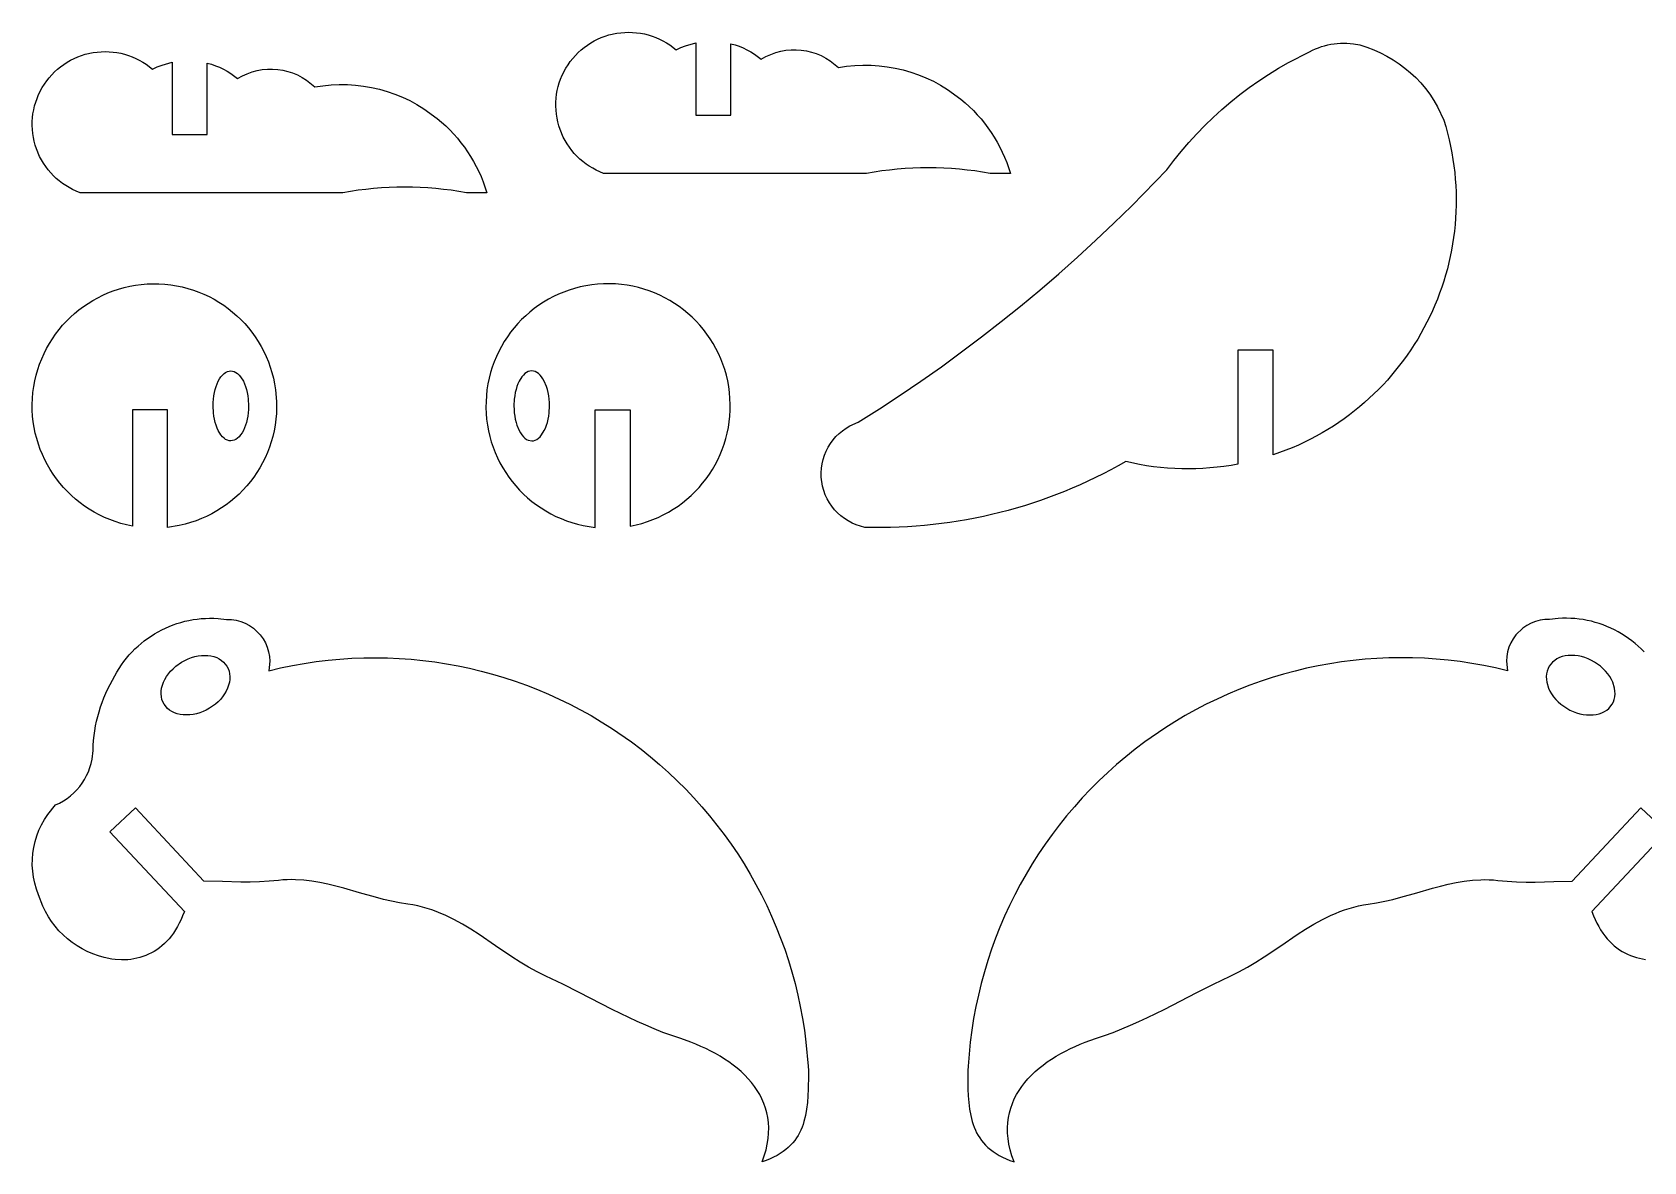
# Model space of a CAD drawing. Extents: x 8.78 to 17.16, y 5.01 to 9.57.
# Drawn here: x 8.784 to 11.69, y 5.012 to 7.049 of the extents above; entities that cross this region are included whole.
import ezdxf

# ---------------------------------------------------------------- set-up
doc = ezdxf.new("R2010")
doc.units = 0

msp = doc.modelspace()

# ---------------------------------------------------------------- linework, layer by layer
for points in [[(10.0438, 6.8992), (10.0438, 7.0283), (10.0513, 7.0262), (10.0586, 7.0236), (10.0658, 7.0207), (10.0727, 7.0174), (10.0795, 7.0137), (10.0861, 7.0096), (10.0986, 7.0004), (10.107, 7.0052), (10.1158, 7.0091), (10.1247, 7.0123), (10.1338, 7.0147), (10.143, 7.0164), (10.1522, 7.0173), (10.1615, 7.0174), (10.1707, 7.0168), (10.1799, 7.0154), (10.1889, 7.0133), (10.1978, 7.0104), (10.2064, 7.0069), (10.2148, 7.0025), (10.2228, 6.9975), (10.2377, 6.9853), (10.2524, 6.9875), (10.2672, 6.989), (10.2819, 6.9896), (10.2966, 6.9894), (10.3112, 6.9885), (10.3257, 6.9868), (10.3401, 6.9843), (10.3543, 6.981), (10.3683, 6.977), (10.3821, 6.9722), (10.3956, 6.9667), (10.4089, 6.9605), (10.4218, 6.9536), (10.4344, 6.9459), (10.4584, 6.9285), (10.4663, 6.9218), (10.4738, 6.9149), (10.4811, 6.9077), (10.4882, 6.9003), (10.4949, 6.8926), (10.5013, 6.8847), (10.5074, 6.8766), (10.5132, 6.8682), (10.5187, 6.8596), (10.5239, 6.8509), (10.5287, 6.8419), (10.5333, 6.8327), (10.5374, 6.8234), (10.5412, 6.8139), (10.5478, 6.7945), (10.5115, 6.7945), (10.4977, 6.7968), (10.4838, 6.7988), (10.4698, 6.8005), (10.4559, 6.8019), (10.4419, 6.803), (10.4279, 6.8038), (10.4139, 6.8043), (10.3999, 6.8044), (10.3858, 6.8043), (10.3718, 6.8038), (10.3578, 6.803), (10.3439, 6.8019), (10.3299, 6.8005), (10.316, 6.7988), (10.2882, 6.7945), (9.8143, 6.7945), (9.8075, 6.7972), (9.8009, 6.8002), (9.7946, 6.8036), (9.7884, 6.8073), (9.7825, 6.8113), (9.7768, 6.8157), (9.7714, 6.8203), (9.7662, 6.8252), (9.7614, 6.8304), (9.7568, 6.8358), (9.7525, 6.8415), (9.7485, 6.8475), (9.7448, 6.8536), (9.7414, 6.86), (9.7358, 6.8734), (9.7335, 6.8803), (9.7317, 6.8873), (9.7302, 6.8943), (9.7291, 6.9014), (9.7284, 6.9085), (9.7281, 6.9157), (9.7282, 6.9228), (9.7286, 6.9299), (9.7295, 6.937), (9.7307, 6.944), (9.7323, 6.951), (9.7343, 6.9579), (9.7367, 6.9646), (9.7395, 6.9713), (9.7461, 6.9842), (9.75, 6.9903), (9.7541, 6.9963), (9.7586, 7.0019), (9.7634, 7.0073), (9.7684, 7.0124), (9.7737, 7.0172), (9.7792, 7.0217), (9.7849, 7.0259), (9.7909, 7.0298), (9.7971, 7.0333), (9.8035, 7.0365), (9.81, 7.0394), (9.8168, 7.0419), (9.8236, 7.0441), (9.8378, 7.0472), (9.845, 7.0482), (9.8522, 7.0488), (9.8594, 7.049), (9.8666, 7.0488), (9.8737, 7.0482), (9.8808, 7.0472), (9.8878, 7.0459), (9.8947, 7.0441), (9.9015, 7.042), (9.9082, 7.0396), (9.9148, 7.0367), (9.9212, 7.0335), (9.9274, 7.03), (9.9335, 7.0261), (9.945, 7.0172), (9.9535, 7.0212), (9.9622, 7.0247), (9.9804, 7.0297), (9.9804, 6.8992), (10.0438, 6.8992)], [(9.0995, 6.8643), (9.0995, 6.9934), (9.1069, 6.9913), (9.1143, 6.9887), (9.1214, 6.9858), (9.1284, 6.9825), (9.1352, 6.9788), (9.1418, 6.9747), (9.1542, 6.9655), (9.1627, 6.9703), (9.1714, 6.9742), (9.1803, 6.9774), (9.1894, 6.9798), (9.1986, 6.9815), (9.2079, 6.9824), (9.2171, 6.9825), (9.2264, 6.9819), (9.2356, 6.9805), (9.2446, 6.9784), (9.2534, 6.9755), (9.2621, 6.9719), (9.2704, 6.9676), (9.2785, 6.9626), (9.2934, 6.9504), (9.3081, 6.9526), (9.3228, 6.9541), (9.3375, 6.9547), (9.3522, 6.9545), (9.3668, 6.9536), (9.3813, 6.9519), (9.3957, 6.9494), (9.4099, 6.9461), (9.4239, 6.9421), (9.4377, 6.9373), (9.4513, 6.9318), (9.4645, 6.9256), (9.4775, 6.9187), (9.4901, 6.911), (9.5141, 6.8936), (9.5219, 6.8869), (9.5295, 6.88), (9.5368, 6.8728), (9.5438, 6.8654), (9.5505, 6.8577), (9.5569, 6.8498), (9.5631, 6.8417), (9.5689, 6.8333), (9.5744, 6.8247), (9.5795, 6.816), (9.5844, 6.807), (9.5889, 6.7978), (9.5931, 6.7885), (9.5969, 6.779), (9.6035, 6.7596), (9.5672, 6.7596), (9.5533, 6.7619), (9.5394, 6.7639), (9.5255, 6.7656), (9.5115, 6.767), (9.4975, 6.7681), (9.4835, 6.7689), (9.4695, 6.7694), (9.4555, 6.7695), (9.4415, 6.7694), (9.4275, 6.7689), (9.4135, 6.7681), (9.3995, 6.767), (9.3855, 6.7656), (9.3716, 6.7639), (9.3438, 6.7596), (8.8699, 6.7596), (8.8631, 6.7622), (8.8566, 6.7653), (8.8502, 6.7687), (8.8441, 6.7724), (8.8382, 6.7764), (8.8325, 6.7807), (8.8271, 6.7854), (8.8219, 6.7903), (8.817, 6.7955), (8.8124, 6.8009), (8.8081, 6.8066), (8.8041, 6.8126), (8.8004, 6.8187), (8.7971, 6.8251), (8.7914, 6.8385), (8.7892, 6.8454), (8.7873, 6.8524), (8.7858, 6.8594), (8.7847, 6.8665), (8.784, 6.8736), (8.7837, 6.8808), (8.7838, 6.8879), (8.7843, 6.895), (8.7851, 6.9021), (8.7864, 6.9091), (8.788, 6.9161), (8.79, 6.9229), (8.7924, 6.9297), (8.7951, 6.9364), (8.8018, 6.9493), (8.8056, 6.9554), (8.8098, 6.9614), (8.8142, 6.967), (8.819, 6.9724), (8.824, 6.9775), (8.8293, 6.9823), (8.8348, 6.9868), (8.8406, 6.991), (8.8466, 6.9949), (8.8528, 6.9984), (8.8591, 7.0016), (8.8657, 7.0045), (8.8724, 7.007), (8.8793, 7.0092), (8.8934, 7.0123), (8.9007, 7.0133), (8.9079, 7.0139), (8.9151, 7.0141), (8.9222, 7.0139), (8.9294, 7.0133), (8.9364, 7.0123), (8.9435, 7.011), (8.9504, 7.0092), (8.9572, 7.0071), (8.9639, 7.0047), (8.9704, 7.0018), (8.9768, 6.9986), (8.9831, 6.9951), (8.9891, 6.9912), (9.0006, 6.9823), (9.0091, 6.9863), (9.0179, 6.9898), (9.036, 6.9948), (9.036, 6.8643), (9.0995, 6.8643)], [(11.0218, 6.4756), (10.9583, 6.4756), (10.9583, 6.27), (10.9458, 6.2678), (10.9331, 6.2659), (10.9205, 6.2643), (10.9078, 6.2631), (10.8951, 6.2622), (10.8824, 6.2617), (10.8697, 6.2614), (10.8569, 6.2616), (10.8442, 6.262), (10.8315, 6.2628), (10.8188, 6.2639), (10.8062, 6.2654), (10.7936, 6.2672), (10.781, 6.2693), (10.756, 6.2745), (10.7425, 6.2669), (10.729, 6.2596), (10.7153, 6.2525), (10.7015, 6.2457), (10.6876, 6.2391), (10.6736, 6.2327), (10.6595, 6.2266), (10.6453, 6.2207), (10.6311, 6.2151), (10.6167, 6.2097), (10.6022, 6.2046), (10.5877, 6.1997), (10.5731, 6.1951), (10.5584, 6.1907), (10.5437, 6.1866), (10.5289, 6.1827), (10.514, 6.1791), (10.4991, 6.1758), (10.4841, 6.1727), (10.469, 6.1698), (10.4539, 6.1672), (10.4388, 6.1649), (10.4236, 6.1628), (10.4083, 6.161), (10.3931, 6.1595), (10.3778, 6.1582), (10.3624, 6.1572), (10.347, 6.1564), (10.3317, 6.1559), (10.3162, 6.1557), (10.2854, 6.156), (10.2773, 6.158), (10.2696, 6.1606), (10.2622, 6.1638), (10.2551, 6.1676), (10.2484, 6.1719), (10.2421, 6.1768), (10.2362, 6.1821), (10.2308, 6.1878), (10.2258, 6.194), (10.2214, 6.2005), (10.2175, 6.2075), (10.2141, 6.2147), (10.2113, 6.2222), (10.2092, 6.23), (10.2068, 6.2463), (10.2066, 6.2545), (10.2071, 6.2627), (10.2083, 6.2707), (10.2101, 6.2785), (10.2125, 6.2861), (10.2156, 6.2935), (10.2192, 6.3005), (10.2233, 6.3073), (10.228, 6.3136), (10.2331, 6.3196), (10.2388, 6.3252), (10.2449, 6.3303), (10.2515, 6.335), (10.2584, 6.3391), (10.2735, 6.3456), (10.3116, 6.3698), (10.3493, 6.3945), (10.3865, 6.4198), (10.4234, 6.4458), (10.4598, 6.4723), (10.4957, 6.4994), (10.5312, 6.527), (10.5663, 6.5552), (10.6009, 6.584), (10.6351, 6.6134), (10.6688, 6.6432), (10.702, 6.6737), (10.7347, 6.7046), (10.7669, 6.7361), (10.8298, 6.8007), (10.8426, 6.8176), (10.8559, 6.834), (10.8697, 6.85), (10.8839, 6.8656), (10.8986, 6.8807), (10.9138, 6.8954), (10.9294, 6.9095), (10.9454, 6.9232), (10.9618, 6.9364), (10.9786, 6.9491), (10.9958, 6.9612), (11.0134, 6.9728), (11.0313, 6.9839), (11.0496, 6.9945), (11.0872, 7.0139), (11.0925, 7.0166), (11.0979, 7.019), (11.1033, 7.0211), (11.1088, 7.023), (11.1144, 7.0246), (11.1201, 7.026), (11.1258, 7.0272), (11.1315, 7.0281), (11.1373, 7.0287), (11.1431, 7.0291), (11.1489, 7.0292), (11.1547, 7.0291), (11.1605, 7.0287), (11.1664, 7.0281), (11.1779, 7.026), (11.1907, 7.0221), (11.2031, 7.0174), (11.2152, 7.0121), (11.2269, 7.0061), (11.2382, 6.9995), (11.2491, 6.9923), (11.2595, 6.9844), (11.2695, 6.976), (11.279, 6.9671), (11.2879, 6.9576), (11.2964, 6.9476), (11.3042, 6.9371), (11.3115, 6.9261), (11.3181, 6.9147), (11.3294, 6.8907), (11.333, 6.8789), (11.3362, 6.867), (11.3392, 6.8552), (11.3418, 6.8433), (11.3441, 6.8315), (11.3461, 6.8196), (11.3478, 6.8078), (11.3492, 6.7959), (11.3503, 6.7841), (11.3511, 6.7723), (11.3516, 6.7605), (11.3519, 6.7487), (11.3518, 6.737), (11.3515, 6.7253), (11.3508, 6.7136), (11.3499, 6.702), (11.3487, 6.6904), (11.3473, 6.6789), (11.3455, 6.6674), (11.3435, 6.656), (11.3412, 6.6447), (11.3387, 6.6334), (11.3359, 6.6222), (11.3328, 6.6111), (11.3295, 6.6001), (11.3259, 6.5892), (11.322, 6.5783), (11.3179, 6.5676), (11.3136, 6.557), (11.309, 6.5465), (11.3041, 6.5361), (11.299, 6.5258), (11.2937, 6.5156), (11.2882, 6.5056), (11.2824, 6.4957), (11.2763, 6.4859), (11.27, 6.4763), (11.2635, 6.4668), (11.2568, 6.4575), (11.2499, 6.4483), (11.2427, 6.4393), (11.2353, 6.4304), (11.2277, 6.4217), (11.2199, 6.4132), (11.2118, 6.4049), (11.2036, 6.3967), (11.1951, 6.3888), (11.1865, 6.381), (11.1776, 6.3734), (11.1685, 6.3661), (11.1593, 6.3589), (11.1498, 6.352), (11.1402, 6.3452), (11.1303, 6.3387), (11.1203, 6.3324), (11.1101, 6.3263), (11.0996, 6.3205), (11.0891, 6.3149), (11.0783, 6.3096), (11.0673, 6.3045), (11.0562, 6.2996), (11.0449, 6.295), (11.0218, 6.2866), (11.0218, 6.4756)], [(9.0278, 6.368), (8.9643, 6.368), (8.9643, 6.1584), (8.9538, 6.1606), (8.9434, 6.1632), (8.9333, 6.1664), (8.9235, 6.17), (8.9139, 6.174), (8.9045, 6.1785), (8.8954, 6.1834), (8.8866, 6.1886), (8.8781, 6.1943), (8.8699, 6.2003), (8.862, 6.2067), (8.8544, 6.2134), (8.8471, 6.2205), (8.8402, 6.2279), (8.8336, 6.2355), (8.8274, 6.2435), (8.8215, 6.2517), (8.8161, 6.2602), (8.811, 6.269), (8.8063, 6.278), (8.8021, 6.2872), (8.7982, 6.2966), (8.7948, 6.3062), (8.7918, 6.316), (8.7893, 6.3259), (8.7872, 6.336), (8.7856, 6.3463), (8.7845, 6.3566), (8.7839, 6.3671), (8.7838, 6.3777), (8.7851, 6.3991), (8.7865, 6.4098), (8.7885, 6.4203), (8.7909, 6.4306), (8.7938, 6.4407), (8.7971, 6.4505), (8.8009, 6.4602), (8.8051, 6.4696), (8.8097, 6.4788), (8.8147, 6.4877), (8.8201, 6.4963), (8.8259, 6.5047), (8.8321, 6.5127), (8.8386, 6.5205), (8.8455, 6.5279), (8.8526, 6.535), (8.8601, 6.5418), (8.8679, 6.5482), (8.876, 6.5543), (8.8844, 6.56), (8.893, 6.5653), (8.9019, 6.5702), (8.911, 6.5747), (8.9203, 6.5788), (8.9299, 6.5825), (8.9396, 6.5857), (8.9495, 6.5885), (8.9596, 6.5909), (8.9699, 6.5927), (8.9803, 6.5941), (8.9908, 6.595), (9.0123, 6.5952), (9.023, 6.5945), (9.0336, 6.5934), (9.0441, 6.5917), (9.0543, 6.5896), (9.0644, 6.587), (9.0743, 6.5839), (9.084, 6.5804), (9.0935, 6.5764), (9.1028, 6.5721), (9.1118, 6.5673), (9.1205, 6.5621), (9.129, 6.5566), (9.1372, 6.5506), (9.1451, 6.5443), (9.1527, 6.5377), (9.16, 6.5307), (9.167, 6.5234), (9.1736, 6.5158), (9.1799, 6.5078), (9.1858, 6.4996), (9.1914, 6.4911), (9.1965, 6.4824), (9.2013, 6.4734), (9.2057, 6.4641), (9.2096, 6.4546), (9.2131, 6.4449), (9.2161, 6.435), (9.2187, 6.4249), (9.2209, 6.4146), (9.2225, 6.4042), (9.2243, 6.3828), (9.2244, 6.3721), (9.224, 6.3614), (9.2231, 6.3509), (9.2217, 6.3404), (9.2198, 6.3302), (9.2175, 6.3201), (9.2147, 6.3102), (9.2114, 6.3004), (9.2078, 6.2909), (9.2036, 6.2816), (9.1991, 6.2725), (9.1942, 6.2636), (9.1888, 6.255), (9.1831, 6.2466), (9.1771, 6.2386), (9.1706, 6.2308), (9.1638, 6.2233), (9.1567, 6.2161), (9.1493, 6.2093), (9.1415, 6.2028), (9.1334, 6.1966), (9.1251, 6.1909), (9.1164, 6.1855), (9.1075, 6.1805), (9.0983, 6.1758), (9.0889, 6.1717), (9.0792, 6.1679), (9.0694, 6.1646), (9.0593, 6.1617), (9.049, 6.1593), (9.0278, 6.156), (9.0278, 6.368)], [(9.7987, 6.368), (9.8621, 6.368), (9.8621, 6.1584), (9.8727, 6.1606), (9.883, 6.1632), (9.8931, 6.1664), (9.903, 6.17), (9.9126, 6.174), (9.9219, 6.1785), (9.931, 6.1834), (9.9398, 6.1886), (9.9484, 6.1943), (9.9566, 6.2003), (9.9645, 6.2067), (9.9721, 6.2134), (9.9793, 6.2205), (9.9863, 6.2279), (9.9928, 6.2355), (9.9991, 6.2435), (10.0049, 6.2517), (10.0104, 6.2602), (10.0154, 6.269), (10.0201, 6.278), (10.0244, 6.2872), (10.0282, 6.2966), (10.0316, 6.3062), (10.0346, 6.316), (10.0371, 6.3259), (10.0392, 6.336), (10.0408, 6.3463), (10.0419, 6.3566), (10.0425, 6.3671), (10.0426, 6.3777), (10.0413, 6.3991), (10.0399, 6.4098), (10.038, 6.4203), (10.0356, 6.4306), (10.0327, 6.4407), (10.0293, 6.4505), (10.0256, 6.4602), (10.0214, 6.4696), (10.0167, 6.4788), (10.0117, 6.4877), (10.0063, 6.4963), (10.0005, 6.5047), (9.9943, 6.5127), (9.9878, 6.5205), (9.981, 6.5279), (9.9738, 6.535), (9.9663, 6.5418), (9.9585, 6.5482), (9.9504, 6.5543), (9.9421, 6.56), (9.9334, 6.5653), (9.9246, 6.5702), (9.9155, 6.5747), (9.9061, 6.5788), (9.8966, 6.5825), (9.8868, 6.5857), (9.8769, 6.5885), (9.8668, 6.5909), (9.8566, 6.5927), (9.8462, 6.5941), (9.8356, 6.595), (9.8142, 6.5952), (9.8034, 6.5945), (9.7928, 6.5934), (9.7824, 6.5917), (9.7721, 6.5896), (9.762, 6.587), (9.7521, 6.5839), (9.7424, 6.5804), (9.7329, 6.5764), (9.7237, 6.5721), (9.7147, 6.5673), (9.7059, 6.5621), (9.6975, 6.5566), (9.6892, 6.5506), (9.6813, 6.5443), (9.6737, 6.5377), (9.6664, 6.5307), (9.6594, 6.5234), (9.6528, 6.5158), (9.6465, 6.5078), (9.6406, 6.4996), (9.6351, 6.4911), (9.6299, 6.4824), (9.6251, 6.4734), (9.6208, 6.4641), (9.6168, 6.4546), (9.6134, 6.4449), (9.6103, 6.435), (9.6077, 6.4249), (9.6056, 6.4146), (9.6039, 6.4042), (9.6022, 6.3828), (9.602, 6.3721), (9.6024, 6.3614), (9.6033, 6.3509), (9.6047, 6.3404), (9.6066, 6.3302), (9.6089, 6.3201), (9.6117, 6.3102), (9.615, 6.3004), (9.6187, 6.2909), (9.6228, 6.2816), (9.6273, 6.2725), (9.6323, 6.2636), (9.6376, 6.255), (9.6433, 6.2466), (9.6494, 6.2386), (9.6558, 6.2308), (9.6626, 6.2233), (9.6697, 6.2161), (9.6772, 6.2093), (9.685, 6.2028), (9.693, 6.1966), (9.7014, 6.1909), (9.71, 6.1855), (9.7189, 6.1805), (9.7281, 6.1758), (9.7375, 6.1717), (9.7472, 6.1679), (9.7571, 6.1646), (9.7672, 6.1617), (9.7775, 6.1593), (9.7987, 6.156), (9.7987, 6.368)], [(9.1419, 6.4381), (9.145, 6.4378), (9.1481, 6.4369), (9.1512, 6.4354), (9.1541, 6.4333), (9.1569, 6.4307), (9.1596, 6.4275), (9.1645, 6.4196), (9.1666, 6.415), (9.1685, 6.41), (9.1701, 6.4047), (9.1714, 6.3992), (9.1725, 6.3934), (9.1732, 6.3874), (9.1739, 6.375), (9.1737, 6.3688), (9.1732, 6.3627), (9.1725, 6.3567), (9.1714, 6.3509), (9.1701, 6.3454), (9.1685, 6.3401), (9.1645, 6.3305), (9.1621, 6.3263), (9.1596, 6.3226), (9.1569, 6.3194), (9.1541, 6.3168), (9.1512, 6.3147), (9.1481, 6.3132), (9.1419, 6.312), (9.1387, 6.3123), (9.1356, 6.3132), (9.1325, 6.3147), (9.1296, 6.3168), (9.1268, 6.3194), (9.1241, 6.3226), (9.1192, 6.3305), (9.1171, 6.3351), (9.1152, 6.3401), (9.1136, 6.3454), (9.1123, 6.3509), (9.1112, 6.3567), (9.1105, 6.3627), (9.1099, 6.375), (9.11, 6.3813), (9.1105, 6.3874), (9.1112, 6.3934), (9.1123, 6.3992), (9.1136, 6.4047), (9.1152, 6.41), (9.1192, 6.4196), (9.1216, 6.4238), (9.1241, 6.4275), (9.1268, 6.4307), (9.1296, 6.4333), (9.1325, 6.4354), (9.1356, 6.4369), (9.1419, 6.4381)], [(9.6846, 6.4381), (9.6814, 6.4378), (9.6783, 6.4369), (9.6753, 6.4354), (9.6723, 6.4333), (9.6695, 6.4307), (9.6668, 6.4275), (9.662, 6.4196), (9.6598, 6.415), (9.658, 6.41), (9.6564, 6.4047), (9.655, 6.3992), (9.654, 6.3934), (9.6532, 6.3874), (9.6526, 6.375), (9.6527, 6.3688), (9.6532, 6.3627), (9.654, 6.3567), (9.655, 6.3509), (9.6564, 6.3454), (9.658, 6.3401), (9.662, 6.3305), (9.6643, 6.3263), (9.6668, 6.3226), (9.6695, 6.3194), (9.6723, 6.3168), (9.6753, 6.3147), (9.6783, 6.3132), (9.6846, 6.312), (9.6878, 6.3123), (9.6909, 6.3132), (9.6939, 6.3147), (9.6968, 6.3168), (9.6997, 6.3194), (9.7023, 6.3226), (9.7072, 6.3305), (9.7093, 6.3351), (9.7112, 6.3401), (9.7128, 6.3454), (9.7142, 6.3509), (9.7152, 6.3567), (9.716, 6.3627), (9.7166, 6.375), (9.7164, 6.3813), (9.716, 6.3874), (9.7152, 6.3934), (9.7142, 6.3992), (9.7128, 6.4047), (9.7112, 6.41), (9.7072, 6.4196), (9.7049, 6.4238), (9.7023, 6.4275), (9.6997, 6.4307), (9.6968, 6.4333), (9.6939, 6.4354), (9.6909, 6.4369), (9.6846, 6.4381)], [(8.7951, 5.493), (8.7912, 5.5035), (8.7882, 5.5141), (8.786, 5.5248), (8.7846, 5.5357), (8.7839, 5.5465), (8.784, 5.5573), (8.7849, 5.5681), (8.7865, 5.5787), (8.7889, 5.5892), (8.792, 5.5996), (8.7959, 5.6097), (8.8004, 5.6195), (8.8057, 5.629), (8.8117, 5.6382), (8.8258, 5.6554), (8.8331, 5.6588), (8.8401, 5.6627), (8.8467, 5.667), (8.8529, 5.6718), (8.8588, 5.677), (8.8643, 5.6826), (8.8693, 5.6885), (8.874, 5.6948), (8.8781, 5.7013), (8.8819, 5.7082), (8.8851, 5.7153), (8.8878, 5.7226), (8.89, 5.7302), (8.8917, 5.7379), (8.8934, 5.7538), (8.8938, 5.7627), (8.8945, 5.7715), (8.8954, 5.7803), (8.8966, 5.7891), (8.8981, 5.7978), (8.8999, 5.8064), (8.902, 5.815), (8.9043, 5.8235), (8.9069, 5.832), (8.9098, 5.8403), (8.9129, 5.8485), (8.9164, 5.8567), (8.92, 5.8647), (8.924, 5.8727), (8.9326, 5.8882), (8.9364, 5.8949), (8.9404, 5.9015), (8.9446, 5.9079), (8.9491, 5.9141), (8.9537, 5.9201), (8.9586, 5.9258), (8.9637, 5.9314), (8.969, 5.9367), (8.9745, 5.9418), (8.9801, 5.9467), (8.9859, 5.9514), (8.9919, 5.9558), (8.998, 5.96), (9.0043, 5.964), (9.0107, 5.9677), (9.0173, 5.9711), (9.024, 5.9743), (9.0308, 5.9773), (9.0377, 5.98), (9.0447, 5.9824), (9.0518, 5.9846), (9.059, 5.9865), (9.0663, 5.9881), (9.0737, 5.9895), (9.0811, 5.9906), (9.0886, 5.9913), (9.0961, 5.9918), (9.1037, 5.992), (9.1113, 5.9919), (9.119, 5.9916), (9.1343, 5.9898), (9.143, 5.9896), (9.1516, 5.9883), (9.1599, 5.9861), (9.1678, 5.983), (9.1754, 5.979), (9.1825, 5.9742), (9.1949, 5.9622), (9.2, 5.9551), (9.2043, 5.9477), (9.2077, 5.9398), (9.2101, 5.9316), (9.2116, 5.9232), (9.2122, 5.9146), (9.2104, 5.8974), (9.2317, 5.9024), (9.253, 5.9068), (9.2743, 5.9106), (9.2957, 5.9138), (9.3172, 5.9164), (9.3386, 5.9184), (9.3601, 5.9198), (9.3816, 5.9207), (9.403, 5.9209), (9.4244, 5.9205), (9.4458, 5.9196), (9.4671, 5.9181), (9.4884, 5.916), (9.5096, 5.9133), (9.5307, 5.91), (9.5517, 5.9062), (9.5725, 5.9018), (9.5933, 5.8969), (9.6139, 5.8913), (9.6344, 5.8852), (9.6547, 5.8786), (9.6749, 5.8714), (9.6948, 5.8636), (9.7146, 5.8553), (9.7342, 5.8464), (9.7535, 5.837), (9.7726, 5.827), (9.7915, 5.8165), (9.8101, 5.8055), (9.8284, 5.7939), (9.8643, 5.7691), (9.8817, 5.7559), (9.8987, 5.7423), (9.9152, 5.7283), (9.9314, 5.7139), (9.9471, 5.6991), (9.9623, 5.6838), (9.9771, 5.6682), (9.9914, 5.6522), (10.0053, 5.6358), (10.0187, 5.6191), (10.0316, 5.6021), (10.0441, 5.5847), (10.056, 5.567), (10.0675, 5.549), (10.0784, 5.5307), (10.0889, 5.5121), (10.0989, 5.4932), (10.1083, 5.474), (10.1172, 5.4546), (10.1256, 5.435), (10.1334, 5.4151), (10.1408, 5.395), (10.1475, 5.3747), (10.1537, 5.3542), (10.1594, 5.3334), (10.1645, 5.3125), (10.169, 5.2915), (10.173, 5.2702), (10.1764, 5.2489), (10.1792, 5.2273), (10.183, 5.1839), (10.1836, 5.1761), (10.1837, 5.1682), (10.1833, 5.1427), (10.1827, 5.1304), (10.1818, 5.1184), (10.1804, 5.1067), (10.1784, 5.0954), (10.1756, 5.0845), (10.174, 5.0792), (10.1721, 5.0741), (10.17, 5.069), (10.1676, 5.0641), (10.1649, 5.0594), (10.162, 5.0547), (10.1588, 5.0503), (10.1553, 5.0459), (10.1515, 5.0417), (10.1473, 5.0377), (10.1428, 5.0339), (10.1379, 5.0302), (10.1326, 5.0266), (10.127, 5.0233), (10.1209, 5.0201), (10.1144, 5.0171), (10.1075, 5.0143), (10.1002, 5.0117), (10.104, 5.0226), (10.1071, 5.0332), (10.1094, 5.0435), (10.111, 5.0536), (10.1118, 5.0634), (10.112, 5.073), (10.1115, 5.0823), (10.1103, 5.0914), (10.1085, 5.1002), (10.1062, 5.1087), (10.1032, 5.117), (10.0998, 5.1251), (10.0957, 5.1329), (10.0912, 5.1404), (10.0863, 5.1477), (10.0808, 5.1548), (10.075, 5.1616), (10.0688, 5.1681), (10.0621, 5.1744), (10.0552, 5.1804), (10.0479, 5.1862), (10.0403, 5.1918), (10.0324, 5.1971), (10.0243, 5.2022), (10.0159, 5.207), (10.0074, 5.2115), (9.9987, 5.2158), (9.9898, 5.2199), (9.9808, 5.2238), (9.9716, 5.2273), (9.9532, 5.2338), (9.9371, 5.2392), (9.9212, 5.2451), (9.9056, 5.2513), (9.8901, 5.2579), (9.8748, 5.2647), (9.8597, 5.2718), (9.8297, 5.2866), (9.7704, 5.3171), (9.7405, 5.3321), (9.7103, 5.3465), (9.6945, 5.3542), (9.679, 5.3628), (9.6638, 5.3719), (9.6488, 5.3815), (9.6192, 5.4015), (9.5896, 5.4214), (9.5746, 5.431), (9.5595, 5.4401), (9.5441, 5.4486), (9.5284, 5.4563), (9.5205, 5.4598), (9.5124, 5.4631), (9.5042, 5.4661), (9.4959, 5.4688), (9.4875, 5.4712), (9.4789, 5.4733), (9.4702, 5.475), (9.4613, 5.4763), (9.4464, 5.4786), (9.4316, 5.4816), (9.417, 5.485), (9.4026, 5.4888), (9.374, 5.497), (9.3456, 5.5052), (9.3313, 5.5091), (9.317, 5.5125), (9.3026, 5.5155), (9.2881, 5.518), (9.2734, 5.5197), (9.2585, 5.5205), (9.251, 5.5206), (9.2434, 5.5204), (9.2357, 5.52), (9.228, 5.5193), (9.2108, 5.5177), (9.1937, 5.5167), (9.1768, 5.5163), (9.16, 5.5163), (9.1266, 5.517), (9.0934, 5.5181), (8.97, 5.6502), (8.9238, 5.6071), (9.0581, 5.463), (9.055, 5.4555), (9.0521, 5.4486), (9.049, 5.442), (9.0457, 5.4358), (9.0422, 5.4299), (9.0386, 5.4243), (9.0347, 5.4191), (9.0307, 5.4141), (9.0265, 5.4095), (9.0222, 5.4052), (9.0177, 5.4013), (9.0131, 5.3976), (9.0084, 5.3942), (9.0035, 5.3911), (8.9986, 5.3884), (8.9935, 5.3859), (8.9884, 5.3837), (8.9831, 5.3817), (8.9778, 5.3801), (8.9724, 5.3787), (8.967, 5.3776), (8.9615, 5.3768), (8.956, 5.3762), (8.9504, 5.3758), (8.9448, 5.3758), (8.9336, 5.3763), (8.927, 5.3773), (8.9136, 5.3804), (8.9032, 5.3834), (8.893, 5.387), (8.8831, 5.3912), (8.8736, 5.3961), (8.8645, 5.4015), (8.8557, 5.4075), (8.8474, 5.414), (8.8395, 5.421), (8.832, 5.4285), (8.8251, 5.4365), (8.8187, 5.445), (8.8128, 5.4538), (8.8074, 5.4631), (8.8027, 5.4727), (8.7951, 5.493)], [(9.1349, 5.9055), (9.1371, 5.9012), (9.1388, 5.8966), (9.1398, 5.8919), (9.1402, 5.8869), (9.1401, 5.8818), (9.1394, 5.8766), (9.1361, 5.866), (9.1336, 5.8607), (9.1306, 5.8556), (9.1271, 5.8506), (9.1232, 5.8458), (9.1188, 5.8413), (9.114, 5.8371), (9.1034, 5.8296), (9.0977, 5.8264), (9.0918, 5.8237), (9.0858, 5.8214), (9.0798, 5.8196), (9.0738, 5.8184), (9.0677, 5.8176), (9.056, 5.8176), (9.0504, 5.8183), (9.0451, 5.8196), (9.0401, 5.8214), (9.0355, 5.8237), (9.0313, 5.8264), (9.0276, 5.8295), (9.0216, 5.837), (9.0194, 5.8413), (9.0177, 5.8458), (9.0167, 5.8506), (9.0163, 5.8555), (9.0164, 5.8607), (9.0171, 5.8659), (9.0204, 5.8765), (9.0229, 5.8818), (9.0259, 5.8869), (9.0294, 5.8919), (9.0333, 5.8966), (9.0377, 5.9011), (9.0425, 5.9054), (9.0531, 5.9129), (9.0588, 5.9161), (9.0647, 5.9188), (9.0707, 5.9211), (9.0767, 5.9228), (9.0827, 5.9241), (9.0888, 5.9249), (9.1005, 5.9249), (9.1061, 5.9241), (9.1114, 5.9228), (9.1164, 5.9211), (9.121, 5.9188), (9.1252, 5.9161), (9.1289, 5.913), (9.1349, 5.9055)], [(11.5197, 5.9055), (11.5175, 5.9012), (11.5159, 5.8966), (11.5148, 5.8919), (11.5144, 5.8869), (11.5145, 5.8818), (11.5153, 5.8766), (11.5185, 5.866), (11.521, 5.8607), (11.524, 5.8556), (11.5275, 5.8506), (11.5314, 5.8458), (11.5358, 5.8413), (11.5406, 5.8371), (11.5512, 5.8296), (11.5569, 5.8264), (11.5628, 5.8237), (11.5688, 5.8214), (11.5748, 5.8196), (11.5809, 5.8184), (11.5869, 5.8176), (11.5987, 5.8176), (11.6043, 5.8183), (11.6096, 5.8196), (11.6145, 5.8214), (11.6191, 5.8237), (11.6233, 5.8264), (11.627, 5.8295), (11.6331, 5.837), (11.6353, 5.8413), (11.6369, 5.8458), (11.6379, 5.8506), (11.6384, 5.8555), (11.6382, 5.8607), (11.6375, 5.8659), (11.6343, 5.8765), (11.6318, 5.8818), (11.6288, 5.8869), (11.6253, 5.8919), (11.6213, 5.8966), (11.6169, 5.9011), (11.6122, 5.9054), (11.6015, 5.9129), (11.5958, 5.9161), (11.5899, 5.9188), (11.584, 5.9211), (11.5779, 5.9228), (11.5719, 5.9241), (11.5659, 5.9249), (11.5541, 5.9249), (11.5485, 5.9241), (11.5432, 5.9228), (11.5382, 5.9211), (11.5336, 5.9188), (11.5295, 5.9161), (11.5257, 5.913), (11.5197, 5.9055)]]:
    msp.add_lwpolyline(points, close=True)
msp.add_lwpolyline([(11.6909, 5.9314), (11.6856, 5.9367), (11.6802, 5.9418), (11.6745, 5.9467), (11.6687, 5.9514), (11.6627, 5.9558), (11.6566, 5.96), (11.6503, 5.964), (11.6439, 5.9677), (11.6373, 5.9711), (11.6307, 5.9743), (11.6238, 5.9773), (11.6169, 5.98), (11.6099, 5.9824), (11.6028, 5.9846), (11.5956, 5.9865), (11.5883, 5.9881), (11.5809, 5.9895), (11.5735, 5.9906), (11.566, 5.9913), (11.5585, 5.9918), (11.5509, 5.992), (11.5433, 5.9919), (11.5356, 5.9916), (11.5203, 5.9898), (11.5116, 5.9896), (11.5031, 5.9883), (11.4948, 5.9861), (11.4868, 5.983), (11.4793, 5.979), (11.4722, 5.9742), (11.4597, 5.9622), (11.4546, 5.9551), (11.4503, 5.9477), (11.447, 5.9398), (11.4445, 5.9316), (11.443, 5.9232), (11.4424, 5.9146), (11.4442, 5.8974), (11.423, 5.9024), (11.4017, 5.9068), (11.3803, 5.9106), (11.3589, 5.9138), (11.3375, 5.9164), (11.316, 5.9184), (11.2945, 5.9198), (11.2731, 5.9207), (11.2516, 5.9209), (11.2302, 5.9205), (11.2088, 5.9196), (11.1875, 5.9181), (11.1662, 5.916), (11.1451, 5.9133), (11.124, 5.91), (11.103, 5.9062), (11.0821, 5.9018), (11.0613, 5.8969), (11.0407, 5.8913), (11.0202, 5.8852), (10.9999, 5.8786), (10.9798, 5.8714), (10.9598, 5.8636), (10.94, 5.8553), (10.9205, 5.8464), (10.9011, 5.837), (10.882, 5.827), (10.8632, 5.8165), (10.8446, 5.8055), (10.8262, 5.7939), (10.7904, 5.7691), (10.773, 5.7559), (10.756, 5.7423), (10.7394, 5.7283), (10.7233, 5.7139), (10.7076, 5.6991), (10.6923, 5.6838), (10.6775, 5.6682), (10.6632, 5.6522), (10.6493, 5.6358), (10.6359, 5.6191), (10.623, 5.6021), (10.6106, 5.5847), (10.5986, 5.567), (10.5871, 5.549), (10.5762, 5.5307), (10.5657, 5.5121), (10.5558, 5.4932), (10.5463, 5.474), (10.5374, 5.4546), (10.529, 5.435), (10.5212, 5.4151), (10.5139, 5.395), (10.5071, 5.3747), (10.5009, 5.3542), (10.4952, 5.3334), (10.4901, 5.3125), (10.4856, 5.2915), (10.4816, 5.2702), (10.4783, 5.2489), (10.4755, 5.2273), (10.4717, 5.1839), (10.471, 5.1761), (10.4709, 5.1682), (10.4713, 5.1427), (10.4719, 5.1304), (10.4728, 5.1184), (10.4742, 5.1067), (10.4763, 5.0954), (10.479, 5.0845), (10.4807, 5.0792), (10.4826, 5.0741), (10.4847, 5.069), (10.487, 5.0641), (10.4897, 5.0594), (10.4926, 5.0547), (10.4958, 5.0503), (10.4993, 5.0459), (10.5032, 5.0417), (10.5073, 5.0377), (10.5119, 5.0339), (10.5167, 5.0302), (10.522, 5.0266), (10.5277, 5.0233), (10.5337, 5.0201), (10.5402, 5.0171), (10.5471, 5.0143), (10.5545, 5.0117), (10.5506, 5.0226), (10.5475, 5.0332), (10.5452, 5.0435), (10.5437, 5.0536), (10.5428, 5.0634), (10.5426, 5.073), (10.5432, 5.0823), (10.5443, 5.0914), (10.5461, 5.1002), (10.5485, 5.1087), (10.5514, 5.117), (10.5549, 5.1251), (10.5589, 5.1329), (10.5634, 5.1404), (10.5684, 5.1477), (10.5738, 5.1548), (10.5796, 5.1616), (10.5859, 5.1681), (10.5925, 5.1744), (10.5995, 5.1804), (10.6068, 5.1862), (10.6143, 5.1918), (10.6222, 5.1971), (10.6303, 5.2022), (10.6387, 5.207), (10.6472, 5.2115), (10.656, 5.2158), (10.6648, 5.2199), (10.6739, 5.2238), (10.683, 5.2273), (10.7014, 5.2338), (10.7175, 5.2392), (10.7334, 5.2451), (10.7491, 5.2513), (10.7645, 5.2579), (10.7798, 5.2647), (10.7949, 5.2718), (10.8249, 5.2866), (10.8843, 5.3171), (10.9141, 5.3321), (10.9443, 5.3465), (10.9601, 5.3542), (10.9756, 5.3628), (10.9908, 5.3719), (11.0058, 5.3815), (11.0355, 5.4015), (11.0651, 5.4214), (11.08, 5.431), (11.0951, 5.4401), (11.1105, 5.4486), (11.1262, 5.4563), (11.1342, 5.4598), (11.1422, 5.4631), (11.1504, 5.4661), (11.1587, 5.4688), (11.1672, 5.4712), (11.1757, 5.4733), (11.1845, 5.475), (11.1933, 5.4763), (11.2083, 5.4786), (11.223, 5.4816), (11.2376, 5.485), (11.252, 5.4888), (11.2806, 5.497), (11.309, 5.5052), (11.3233, 5.5091), (11.3376, 5.5125), (11.352, 5.5155), (11.3665, 5.518), (11.3812, 5.5197), (11.3961, 5.5205), (11.4037, 5.5206), (11.4113, 5.5204), (11.4189, 5.52), (11.4267, 5.5193), (11.4439, 5.5177), (11.4609, 5.5167), (11.4778, 5.5163), (11.4946, 5.5163), (11.528, 5.517), (11.5612, 5.5181), (11.6847, 5.6502), (11.7309, 5.6071), (11.5965, 5.463), (11.5996, 5.4555), (11.6025, 5.4486), (11.6056, 5.442), (11.6089, 5.4358), (11.6124, 5.4299), (11.6161, 5.4243), (11.6199, 5.4191), (11.6239, 5.4141), (11.6281, 5.4095), (11.6324, 5.4052), (11.6369, 5.4013), (11.6415, 5.3976), (11.6463, 5.3942), (11.6511, 5.3911), (11.6561, 5.3884), (11.6611, 5.3859), (11.6663, 5.3837), (11.6715, 5.3817), (11.6768, 5.3801), (11.6822, 5.3787), (11.6876, 5.3776), (11.6931, 5.3768)])

doc.saveas('drawing.dxf')
